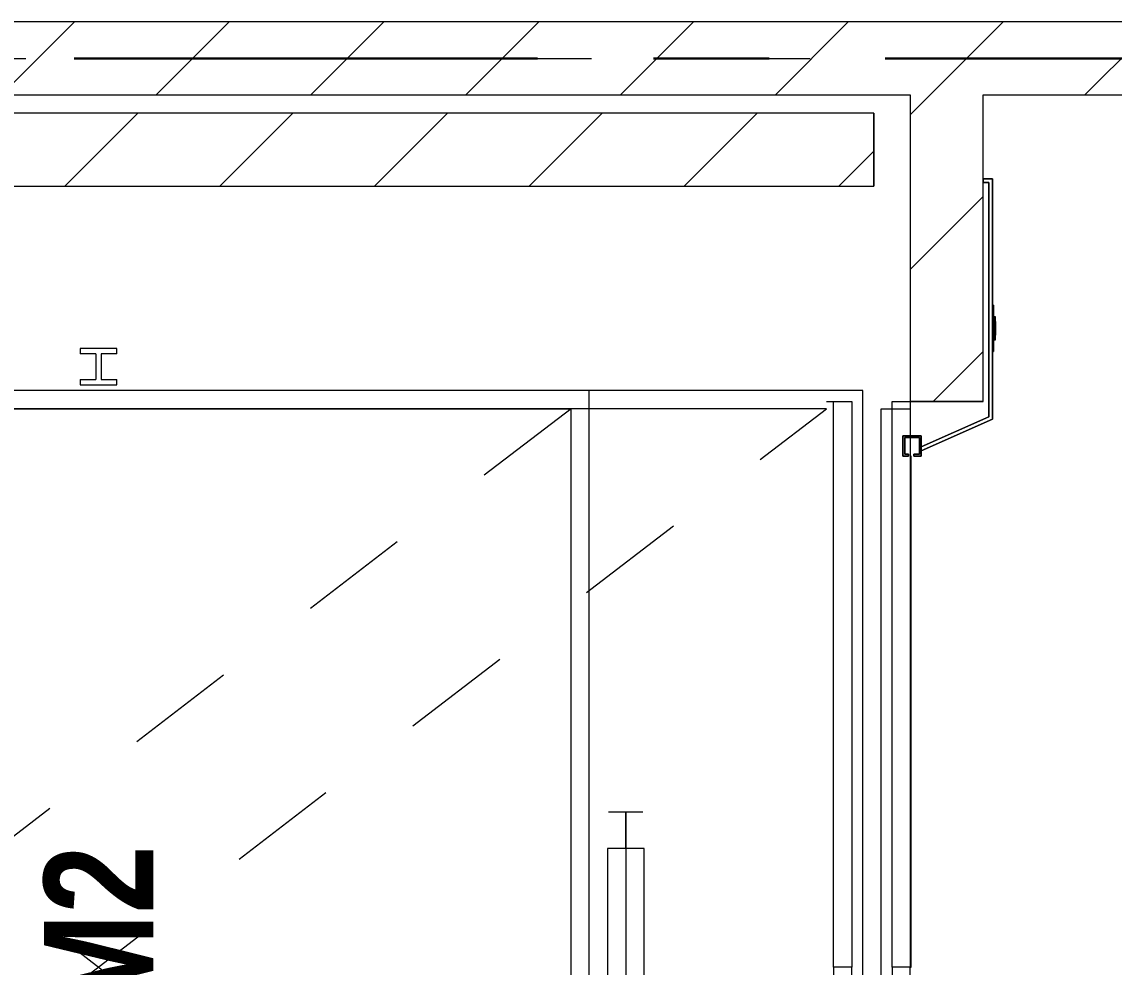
# Model space of a CAD drawing. Header units: millimetres. Extents: x -4000 to 187956, y -58990 to 162485.
# Drawn here: x 125715 to 128709, y 12960 to 15550 of the extents above; entities that cross this region are included whole.
import ezdxf

# ---------------------------------------------------------------- set-up
doc = ezdxf.new("R2010")
doc.units = ezdxf.units.MM
for name, pattern in [('Dash', [600, 300, -300]), ('Dash_2_', [635, 317.5, -317.5]), ('Grid Line', [2222.5, 1270, -317.5, 317.5, -317.5]), ('Grid Line 12_5mm', [2150, 1250, -300, 300, -300])]:
    doc.linetypes.add(name, pattern=pattern)
for name, color, linetype, lineweight in [('A-ANNO-NOTE', 131, 'Continuous', 9), ('A-DETL-GENF', 92, 'Continuous', 9), ('A-DOOR', 31, 'Continuous', 13), ('A-DOOR-HDLN', 31, 'Dash_2_', 13), ('A-WALL', 113, 'Continuous', 13), ('A-WALL-PATT', 111, 'Continuous', 13), ('S-GRID', 1, 'Continuous', 30)]:
    doc.layers.add(name, color=color, linetype=linetype, lineweight=lineweight)
doc.styles.add('Arial_B', font='arialbd.ttf', dxfattribs={"width": 0.8, "height": 300})
pattern_1 = [(45, (0, 0), (-212.13203, 212.13203), [])]

# ---------------------------------------------------------------- blocks, each defined once
blk = doc.blocks.new('VSC-THANG MÁY 2 - 3060x4090-335206-0_000')
at = {"layer": 'A-DOOR', "lineweight": 9}
blk.add_line((1605, 4335), (-1455, 4335), dxfattribs=at)
at = {"layer": 'A-DOOR-HDLN', "linetype": 'Continuous', "lineweight": 9}
for p, q in [((-350, 4438.1), (-350, 4531.9)), ((400, 4535), (-250, 4535)), ((-250, 4535), (-250, 4435)), ((-250, 4485), (-350, 4485)), ((-350, 4485), (500, 4485)), ((-250, 4435), (400, 4435)), ((1655, 4385), (-1505, 4385)), ((-1505, 4385), (-1505, 245)), ((-1455, 345), (-1455, 4335))]:
    blk.add_line(p, q, dxfattribs=at)
at = {"layer": 'A-DOOR-HDLN', "color": 5, "linetype": 'Dash', "lineweight": 15}
blk.add_line((-1455, 4335), (1605, 345), dxfattribs=at)
blk = doc.blocks.new('VSC-THANG MÁY 2 - 3060x4090-V704-0_000')
at = {"layer": 'A-DOOR', "lineweight": 9, "transparency": 33554534}
h = blk.add_hatch(color=256, dxfattribs=at)
h.paths.add_polyline_path([(-1380.9, 85), (-1325, 85), (-1325, 105), (-1330, 105), (-1330, 90), (-1375.9, 90), (-1375.9, 130), (-1330, 130), (-1330, 120), (-1325, 120), (-1325, 135), (-1380.9, 135)])
h.paths.add_polyline_path([(1475, 85), (1530.9, 85), (1530.9, 135), (1475, 135), (1475, 120), (1480, 120), (1480, 130), (1525.9, 130), (1525.9, 90), (1480, 90), (1480, 105), (1475, 105)])
at = {"layer": 'A-DOOR', "lineweight": 9}
h = blk.add_hatch(dxfattribs=at)
h.set_pattern_fill('FP_22', color=256, style=0, pattern_type=2)
h.set_pattern_definition([(315, (-12885, 128264.8), (449.0128, 449.0128), []), (315, (-12885, 128106.04), (898.0256, 0), []), (315, (-12885, 128423.54), (898.0256, 0), [])])
h.paths.add_polyline_path([(-1325, 113), (74.2, 113), (74.2, 115), (-1325, 115)])
h.paths.add_polyline_path([(75, 115), (75, 113), (1475, 113), (1475, 115), (715.3, 115)])
at = {"layer": 'A-DETL-GENF', "color": 250}
for p, q in [((1670, 2390), (1670, 2290)), ((1685, 2390), (1670, 2390)), ((1685, 2390), (1685, 2347.5)), ((1770, 2390), (1755, 2390)), ((1755, 2347.5), (1755, 2390)), ((1770, 2290), (1770, 2390)), ((1755, 2347.5), (1685, 2347.5)), ((1755, 2332.5), (1685, 2332.5)), ((1685, 2332.5), (1685, 2290)), ((1755, 2290), (1755, 2332.5)), ((1670, 2290), (1685, 2290)), ((1755, 2290), (1770, 2290))]:
    blk.add_line(p, q, dxfattribs=at)
at = {"layer": 'A-DOOR', "color": 5, "lineweight": 15}
for p, q in [((1530.9, 135), (1475, 135)), ((1475, 135), (1475, 120)), ((1475, 120), (1480, 120)), ((1480, 120), (1480, 130)), ((1480, 130), (1525.9, 130)), ((1525.9, 130), (1525.9, 90)), ((1530.9, 85), (1530.9, 135)), ((1475, 115), (75, 115)), ((75, 115), (75, 113)), ((75, 113), (1475, 113)), ((1475, 113), (1475, 115)), ((1480, 105), (1475, 105)), ((1475, 105), (1475, 85)), ((1480, 90), (1480, 105)), ((1525.9, 90), (1480, 90)), ((1475, 85), (1530.9, 85)), ((1500.6, 85), (1489.7, 85)), ((1489.7, 85), (1576.5, -110)), ((1583, -100), (1500.6, 85)), ((2225, -85), (2225, -100)), ((2235, -110), (2235, -85)), ((1576.5, -110), (1761.5, -110)), ((2225, -100), (1583, -100)), ((1761.5, -110), (1888.5, -110)), ((1761.5, -110), (1761.5, -113.2)), ((1888.5, -113.2), (1761.5, -113.2)), ((1793.3, -113.2), (1793.3, -116.4)), ((1793.3, -116.4), (1797.5, -116.4)), ((1793.4, -116.4), (1793.4, -118.5)), ((1793.4, -118.5), (1794.5, -118.5)), ((1793.4, -118.5), (1856.9, -118.5)), ((1794.8, -113.2), (1794.8, -114.8)), ((1797.7, -116.4), (1802.5, -116.4)), ((1802.7, -116.4), (1809.1, -116.4)), ((1816.8, -116.4), (1809.3, -116.4)), ((1809.3, -116.4), (1816.8, -116.4)), ((1825, -116.4), (1817, -116.4)), ((1856.9, -116.4), (1825.2, -116.4)), ((1855.2, -114.8), (1855.2, -113.2)), ((1855.7, -116.4), (1856.8, -116.4)), ((1855.9, -118.5), (1856.9, -118.5)), ((1856.8, -116.4), (1856.8, -113.2)), ((1856.9, -118.5), (1856.9, -116.4)), ((1888.5, -113.2), (1888.5, -110)), ((1888.5, -110), (2235, -110))]:
    blk.add_line(p, q, dxfattribs=at)
at = {"layer": 'A-DOOR', "color": 172, "lineweight": 15}
for p, q in [((1475, 120), (1475, 135)), ((1475, 135), (1530.9, 135)), ((1480, 120), (1475, 120)), ((1525.9, 130), (1480, 130)), ((1480, 130), (1480, 120)), ((1525.9, 90), (1525.9, 130)), ((1530.9, 135), (1530.9, 85)), ((1475, 85), (1475, 105)), ((1475, 105), (1480, 105)), ((1480, 105), (1480, 90)), ((1480, 90), (1525.9, 90)), ((1489.7, 85), (1475, 85)), ((1530.9, 85), (1500.6, 85))]:
    blk.add_line(p, q, dxfattribs=at)
at = {"layer": 'A-DOOR', "color": 171, "lineweight": 15}
for p, q in [((75, 115), (75, 113)), ((1475, 115), (75, 115)), ((75, 113), (1475, 113)), ((1475, 115), (1475, 113)), ((1576.5, -110), (1489.7, 85)), ((1500.6, 85), (1583, -100)), ((2235, -85), (2225, -85)), ((2225, -100), (2225, -85)), ((2235, -85), (2235, -110)), ((1761.5, -110), (1576.5, -110)), ((1583, -100), (2225, -100)), ((1761.5, -110), (1761.5, -113.2)), ((1761.5, -110), (1793.3, -110)), ((1761.5, -113.2), (1793.3, -113.2)), ((1793.3, -110), (1793.3, -113.2)), ((1794.3, -110), (1793.3, -110)), ((1793.3, -113.2), (1793.3, -116.4)), ((1793.3, -116.4), (1794.3, -116.4)), ((1793.3, -116.4), (1794.3, -116.4)), ((1797.4, -116.4), (1793.4, -116.4)), ((1794.5, -116.4), (1793.4, -116.4)), ((1802.5, -110), (1794.3, -110)), ((1794.5, -118.5), (1797.7, -118.5)), ((1794.8, -110), (1794.8, -113.2)), ((1794.8, -114.8), (1795.9, -114.8)), ((1794.8, -114.8), (1798.7, -114.8)), ((1802.5, -116.4), (1797.7, -116.4)), ((1797.7, -118.5), (1802.7, -118.5)), ((1798.9, -114.8), (1802.4, -114.8)), ((1816.8, -110), (1802.5, -110)), ((1809.1, -116.4), (1802.7, -116.4)), ((1802.7, -118.5), (1808.6, -118.5)), ((1804.1, -114.8), (1809.1, -114.8)), ((1808.7, -118.5), (1806.1, -118.5)), ((1808.7, -118.5), (1806.1, -118.5)), ((1841.1, -118.5), (1809.2, -118.5)), ((1820.3, -118.5), (1809.2, -118.5)), ((1811, -114.8), (1816.8, -114.8)), ((1856.8, -110), (1816.8, -110)), ((1817, -116.4), (1825, -116.4)), ((1817.2, -114.8), (1825, -114.8)), ((1834.7, -118.5), (1820.3, -118.5)), ((1825, -114.8), (1832.8, -114.8)), ((1825.2, -116.4), (1833.2, -116.4)), ((1833.2, -114.8), (1840.1, -114.8)), ((1833.4, -116.4), (1840.9, -116.4)), ((1841.1, -118.5), (1834.7, -118.5)), ((1840.9, -114.8), (1846.3, -114.8)), ((1841.1, -116.4), (1847.5, -116.4)), ((1844.2, -118.5), (1841.7, -118.5)), ((1843.6, -118.5), (1841.7, -118.5)), ((1841.7, -118.5), (1852.7, -118.5)), ((1844.2, -118.5), (1843.6, -118.5)), ((1847.6, -114.8), (1851.1, -114.8)), ((1847.7, -116.4), (1852.5, -116.4)), ((1851.1, -114.8), (1852.7, -114.8)), ((1852.7, -116.4), (1855.7, -116.4)), ((1852.7, -118.5), (1855.9, -118.5)), ((1854.1, -114.8), (1855.2, -114.8)), ((1854.1, -114.8), (1855.2, -114.8)), ((1855.2, -113.2), (1855.2, -110)), ((1855.7, -116.4), (1856.8, -116.4)), ((1855.7, -116.4), (1856.8, -116.4)), ((1856.9, -116.4), (1855.9, -116.4)), ((1856.8, -113.2), (1856.8, -110)), ((1856.8, -110), (1888.5, -110)), ((1856.8, -113.2), (1888.5, -113.2)), ((1856.8, -116.4), (1856.8, -113.2)), ((1888.5, -110), (1888.5, -113.2)), ((2235, -110), (1888.5, -110))]:
    blk.add_line(p, q, dxfattribs=at)
at = {"layer": 'A-DOOR', "color": 175, "lineweight": 15}
for p, q in [((1500.6, 85), (1489.7, 85)), ((1489.7, 85), (1500.6, 85))]:
    blk.add_line(p, q, dxfattribs=at)
at = {"layer": 'A-DOOR', "color": 161, "lineweight": 15}
for p, q in [((2235, -85), (2225, -85)), ((1793.3, -110), (1761.5, -110)), ((1793.3, -110), (1761.5, -110)), ((1793.3, -110), (1793.3, -113.2)), ((1794.3, -110), (1793.3, -110)), ((1794.3, -110), (1793.3, -110)), ((1793.3, -113.2), (1793.3, -116.4)), ((1793.3, -116.4), (1794.3, -116.4)), ((1793.3, -116.4), (1794.3, -116.4)), ((1802.4, -110), (1794.8, -110)), ((1795.9, -110), (1794.8, -110)), ((1794.8, -110), (1795.9, -110)), ((1794.8, -110), (1802.4, -110)), ((1794.8, -113.2), (1794.8, -114.8)), ((1794.8, -113.2), (1794.8, -114.8)), ((1797.3, -116.4), (1794.8, -116.4)), ((1797.3, -116.4), (1794.8, -116.4)), ((1795.9, -114.8), (1798.7, -114.8)), ((1802.4, -116.4), (1797.5, -116.4)), ((1802.4, -116.4), (1797.5, -116.4)), ((1798.9, -114.8), (1802.4, -114.8)), ((1809.1, -110), (1803.7, -110)), ((1803.7, -110), (1809.1, -110)), ((1809.1, -116.4), (1803.7, -116.4)), ((1808.6, -116.4), (1803.7, -116.4)), ((1804.1, -114.8), (1809.1, -114.8)), ((1806.1, -116.4), (1808.7, -116.4)), ((1806.1, -116.4), (1808.7, -116.4)), ((1809.2, -116.4), (1815.7, -116.4)), ((1809.2, -116.4), (1815.7, -116.4)), ((1809.3, -118.5), (1841.1, -118.5)), ((1816.8, -110), (1809.9, -110)), ((1809.9, -110), (1816.8, -110)), ((1816.8, -116.4), (1809.9, -116.4)), ((1811, -114.8), (1816.8, -114.8)), ((1816.9, -116.4), (1825, -116.4)), ((1816.9, -116.4), (1825, -116.4)), ((1832.8, -110), (1817.2, -110)), ((1817.2, -110), (1832.8, -110)), ((1817.2, -114.8), (1818.8, -114.8)), ((1825, -116.4), (1817.2, -116.4)), ((1820.8, -114.8), (1819.6, -114.8)), ((1819.6, -114.8), (1820.8, -114.8)), ((1820.8, -113.3), (1820.8, -114.8)), ((1822.5, -114.8), (1820.8, -114.8)), ((1820.8, -114.8), (1822.5, -114.8)), ((1822.5, -114.8), (1822.5, -113.2)), ((1822.5, -113.2), (1822.5, -114.8)), ((1822.5, -113.2), (1822.5, -114.8)), ((1822.5, -114.8), (1827.1, -114.8)), ((1827.1, -114.8), (1822.5, -114.8)), ((1825.2, -116.4), (1833.3, -116.4)), ((1825.2, -116.4), (1833.3, -116.4)), ((1832.8, -116.4), (1825.2, -116.4)), ((1827.5, -113.2), (1827.5, -114.4)), ((1827.5, -113.2), (1827.5, -114.4)), ((1827.5, -113.2), (1827.5, -114.4)), ((1827.5, -114.8), (1829.2, -114.8)), ((1829.2, -114.8), (1827.5, -114.8)), ((1829.2, -113.2), (1829.2, -114.8)), ((1829.2, -114.8), (1830.4, -114.8)), ((1830.4, -114.8), (1829.2, -114.8)), ((1830.4, -113.2), (1830.4, -114.8)), ((1830.4, -114.8), (1832.8, -114.8)), ((1840.1, -110), (1833.2, -110)), ((1833.2, -110), (1840.1, -110)), ((1833.2, -114.8), (1840.1, -114.8)), ((1840.1, -116.4), (1833.4, -116.4)), ((1833.5, -116.4), (1841, -116.4)), ((1833.5, -116.4), (1841, -116.4)), ((1846.3, -110), (1840.9, -110)), ((1840.9, -110), (1846.3, -110)), ((1840.9, -114.8), (1846.3, -114.8)), ((1846.3, -116.4), (1841.1, -116.4)), ((1841.7, -116.4), (1844.2, -116.4)), ((1841.7, -116.4), (1844.2, -116.4)), ((1846.3, -116.4), (1841.8, -116.4)), ((1855.2, -110), (1847.6, -110)), ((1847.6, -110), (1855.2, -110)), ((1847.6, -114.8), (1852.7, -114.8)), ((1852.7, -116.4), (1847.8, -116.4)), ((1852.7, -116.4), (1847.8, -116.4)), ((1855.2, -116.4), (1852.9, -116.4)), ((1855.2, -116.4), (1852.9, -116.4)), ((1855.2, -110), (1854.1, -110)), ((1854.1, -110), (1855.2, -110)), ((1855.2, -114.8), (1855.2, -113.2)), ((1855.2, -114.8), (1855.2, -113.2)), ((1856.8, -110), (1855.7, -110)), ((1856.8, -110), (1855.7, -110)), ((1855.7, -116.4), (1856.8, -116.4)), ((1855.7, -116.4), (1856.8, -116.4)), ((1888.5, -110), (1856.8, -110)), ((1856.8, -113.2), (1856.8, -110)), ((1888.5, -110), (1856.8, -110)), ((1856.8, -116.4), (1856.8, -113.2))]:
    blk.add_line(p, q, dxfattribs=at)
at = {"layer": 'A-DOOR', "color": 151, "lineweight": 15}
for p, q in [((1794.3, -110), (1793.3, -110)), ((1793.3, -110), (1793.3, -113.2)), ((1794.3, -110), (1793.3, -110)), ((1793.3, -116.4), (1794.3, -116.4)), ((1794.8, -110), (1794.8, -113.2)), ((1794.8, -110), (1794.8, -113.2)), ((1794.8, -114.8), (1795.9, -114.8)), ((1794.8, -114.8), (1795.9, -114.8)), ((1794.8, -114.8), (1795.9, -114.8)), ((1794.8, -114.8), (1795.9, -114.8)), ((1797.4, -116.4), (1795.6, -116.4)), ((1795.6, -116.4), (1797.5, -116.4)), ((1795.6, -116.4), (1797.5, -116.4)), ((1798.9, -110), (1795.9, -110)), ((1795.9, -110), (1798.9, -110)), ((1802.5, -116.4), (1797.7, -116.4)), ((1797.7, -116.4), (1802.5, -116.4)), ((1797.7, -116.4), (1802.5, -116.4)), ((1802.4, -110), (1798.9, -110)), ((1798.9, -110), (1802.4, -110)), ((1808.6, -116.4), (1803.6, -116.4)), ((1803.6, -116.4), (1808.6, -116.4)), ((1803.6, -116.4), (1808.6, -116.4)), ((1809.1, -110), (1803.7, -110)), ((1803.7, -110), (1809.1, -110)), ((1816.8, -110), (1809.9, -110)), ((1809.9, -110), (1816.8, -110)), ((1815.6, -116.4), (1809.9, -116.4)), ((1819.6, -110), (1817.2, -110)), ((1817.2, -110), (1819.6, -110)), ((1825, -116.4), (1817.2, -116.4)), ((1820.8, -110), (1819.6, -110)), ((1819.6, -110), (1820.8, -110)), ((1819.6, -110), (1819.6, -113.2)), ((1820.8, -110), (1819.6, -110)), ((1819.6, -110), (1820.8, -110)), ((1819.6, -110), (1819.6, -113.2)), ((1819.6, -114.8), (1820.7, -114.8)), ((1822.5, -110), (1820.8, -110)), ((1820.8, -110), (1822.5, -110)), ((1820.8, -110), (1820.8, -112.6)), ((1822.5, -110), (1820.8, -110)), ((1820.8, -110), (1822.5, -110)), ((1820.8, -110), (1820.8, -112.6)), ((1822.5, -113.2), (1820.9, -113.2)), ((1820.9, -113.2), (1822.5, -113.2)), ((1821.2, -113.2), (1821.2, -114.8)), ((1822.5, -114.8), (1821.2, -114.8)), ((1821.2, -114.8), (1822.5, -114.8)), ((1822.5, -110), (1827.5, -110)), ((1827.5, -110), (1822.5, -110)), ((1822.5, -111.5), (1822.5, -110)), ((1822.5, -110), (1822.5, -111.5)), ((1822.5, -110), (1822.5, -111.5)), ((1822.5, -110), (1827.5, -110)), ((1827.5, -110), (1822.5, -110)), ((1822.5, -111.5), (1822.5, -110)), ((1822.5, -110), (1822.5, -111.5)), ((1822.5, -110), (1822.5, -111.5)), ((1822.5, -113.2), (1822.5, -111.9)), ((1822.5, -111.9), (1822.5, -113.2)), ((1822.5, -111.9), (1822.5, -113.2)), ((1822.5, -113.2), (1822.5, -111.9)), ((1822.5, -111.9), (1822.5, -113.2)), ((1822.5, -111.9), (1822.5, -113.2)), ((1822.5, -113.2), (1822.5, -114.8)), ((1822.5, -113.2), (1827.5, -113.2)), ((1827.5, -113.2), (1822.5, -113.2)), ((1822.5, -114.8), (1825, -114.8)), ((1825, -114.8), (1827.1, -114.8)), ((1832.8, -116.4), (1825.2, -116.4)), ((1827.5, -110), (1829.2, -110)), ((1829.2, -110), (1827.5, -110)), ((1827.5, -110), (1827.5, -113.2)), ((1827.5, -110), (1827.5, -113.2)), ((1827.5, -110), (1827.5, -113.2)), ((1827.5, -110), (1829.2, -110)), ((1829.2, -110), (1827.5, -110)), ((1827.5, -110), (1827.5, -113.2)), ((1827.5, -110), (1827.5, -113.2)), ((1827.5, -110), (1827.5, -113.2)), ((1827.5, -113.2), (1827.5, -114.4)), ((1827.5, -114.8), (1828.8, -114.8)), ((1828.8, -114.8), (1827.5, -114.8)), ((1827.6, -113.2), (1829.1, -113.2)), ((1829.1, -113.2), (1827.6, -113.2)), ((1828.8, -113.4), (1828.8, -114.8)), ((1829.2, -110), (1830.4, -110)), ((1830.4, -110), (1829.2, -110)), ((1829.2, -110), (1829.2, -112.2)), ((1829.2, -110), (1830.4, -110)), ((1830.4, -110), (1829.2, -110)), ((1829.2, -110), (1829.2, -112.2)), ((1829.2, -113.2), (1830.4, -113.2)), ((1830.4, -113.2), (1829.2, -113.2)), ((1829.3, -114.8), (1830.4, -114.8)), ((1832.8, -110), (1830.4, -110)), ((1830.4, -110), (1830.4, -111.5)), ((1830.4, -110), (1830.4, -111.5)), ((1830.4, -110), (1832.8, -110)), ((1840.1, -110), (1833.2, -110)), ((1833.2, -110), (1840.1, -110)), ((1840.1, -116.4), (1833.4, -116.4)), ((1846.3, -110), (1840.9, -110)), ((1840.9, -110), (1846.3, -110)), ((1846.4, -116.4), (1841.7, -116.4)), ((1841.8, -116.4), (1846.4, -116.4)), ((1841.8, -116.4), (1846.4, -116.4)), ((1851.1, -110), (1847.6, -110)), ((1847.6, -110), (1851.1, -110)), ((1852.5, -116.4), (1847.6, -116.4)), ((1847.7, -116.4), (1852.5, -116.4)), ((1847.7, -116.4), (1852.5, -116.4)), ((1854.1, -110), (1851.1, -110)), ((1851.1, -110), (1854.1, -110)), ((1854.4, -116.4), (1852.7, -116.4)), ((1852.7, -116.4), (1854.4, -116.4)), ((1852.7, -116.4), (1854.4, -116.4)), ((1854.1, -114.8), (1855.2, -114.8)), ((1854.1, -114.8), (1855.2, -114.8)), ((1854.1, -114.8), (1855.2, -114.8)), ((1854.1, -114.8), (1855.2, -114.8)), ((1855.2, -113.2), (1855.2, -111)), ((1855.2, -113.2), (1855.2, -111)), ((1856.8, -110), (1855.7, -110)), ((1856.8, -110), (1855.7, -110)), ((1855.7, -116.4), (1856.8, -116.4)), ((1856.8, -113.2), (1856.8, -110))]:
    blk.add_line(p, q, dxfattribs=at)
at = {"layer": 'A-DOOR', "color": 255, "lineweight": 15}
for p, q in [((1794.3, -110), (1793.3, -110)), ((1795.9, -110), (1794.8, -110)), ((1795.9, -110), (1794.8, -110)), ((1795.9, -110), (1794.8, -110)), ((1795.9, -110), (1794.8, -110)), ((1794.8, -110), (1795.9, -110)), ((1794.8, -110), (1795.9, -110)), ((1794.8, -113.2), (1794.8, -114.8)), ((1795.9, -116.4), (1794.8, -116.4)), ((1797.3, -116.4), (1794.8, -116.4)), ((1802.5, -110), (1795.6, -110)), ((1797.5, -110), (1795.6, -110)), ((1797.3, -116.4), (1795.9, -116.4)), ((1797.3, -114.8), (1798.7, -114.8)), ((1797.3, -114.8), (1798.7, -114.8)), ((1802.5, -110), (1797.5, -110)), ((1798.9, -116.4), (1797.5, -116.4)), ((1802.4, -116.4), (1797.5, -116.4)), ((1798.9, -114.8), (1802.4, -114.8)), ((1798.9, -114.8), (1802.4, -114.8)), ((1802.4, -116.4), (1798.9, -116.4)), ((1809.1, -110), (1803.6, -110)), ((1809.1, -110), (1803.6, -110)), ((1808.6, -116.4), (1803.7, -116.4)), ((1808.7, -116.4), (1804.4, -116.4)), ((1805.1, -114.8), (1809.1, -114.8)), ((1805.1, -114.8), (1809.1, -114.8)), ((1816.8, -110), (1809.9, -110)), ((1816.8, -110), (1809.9, -110)), ((1815.6, -116.4), (1809.9, -116.4)), ((1809.9, -116.4), (1815.6, -116.4)), ((1809.9, -116.4), (1815.6, -116.4)), ((1811.7, -114.8), (1816.8, -114.8)), ((1811.7, -114.8), (1816.8, -114.8)), ((1819.6, -110), (1817.2, -110)), ((1819.6, -110), (1817.2, -110)), ((1817.2, -114.8), (1818.8, -114.8)), ((1817.2, -114.8), (1818.8, -114.8)), ((1825, -116.4), (1817.2, -116.4)), ((1817.2, -116.4), (1825, -116.4)), ((1817.2, -116.4), (1825, -116.4)), ((1822.5, -110), (1821.2, -110)), ((1821.2, -110), (1822.5, -110)), ((1821.2, -110), (1821.2, -112.3)), ((1822.5, -110), (1821.2, -110)), ((1821.2, -110), (1822.5, -110)), ((1821.2, -110), (1821.2, -112.3)), ((1822.5, -113.2), (1821.2, -113.2)), ((1821.2, -113.2), (1822.5, -113.2)), ((1822.5, -114.8), (1821.2, -114.8)), ((1821.2, -114.8), (1822.5, -114.8)), ((1822.5, -110), (1822.5, -111.5)), ((1822.5, -110), (1822.5, -111.5)), ((1822.5, -111.9), (1822.5, -113.2)), ((1822.5, -111.9), (1822.5, -113.2)), ((1822.5, -113.2), (1822.5, -114.8)), ((1825, -116.4), (1825, -114.8)), ((1832.8, -116.4), (1825.2, -116.4)), ((1825.2, -116.4), (1832.8, -116.4)), ((1825.2, -116.4), (1832.8, -116.4)), ((1827.5, -110), (1828.8, -110)), ((1828.8, -110), (1827.5, -110)), ((1827.5, -110), (1827.5, -113.2)), ((1827.5, -110), (1828.8, -110)), ((1828.8, -110), (1827.5, -110)), ((1827.5, -110), (1827.5, -113.2)), ((1827.5, -113.2), (1827.5, -114.4)), ((1827.5, -114.8), (1828.8, -114.8)), ((1828.8, -114.8), (1827.5, -114.8)), ((1828.8, -110), (1828.8, -112.5)), ((1828.8, -110), (1828.8, -112.5)), ((1832.8, -110), (1830.4, -110)), ((1832.8, -110), (1830.4, -110)), ((1830.4, -114.8), (1832.8, -114.8)), ((1830.4, -114.8), (1832.8, -114.8)), ((1840.1, -110), (1833.2, -110)), ((1840.1, -110), (1833.2, -110)), ((1833.2, -114.8), (1834.7, -114.8)), ((1833.2, -114.8), (1834.7, -114.8)), ((1840.1, -116.4), (1833.4, -116.4)), ((1833.4, -116.4), (1840.1, -116.4)), ((1833.4, -116.4), (1840.1, -116.4)), ((1835.2, -114.8), (1840.1, -114.8)), ((1835.2, -114.8), (1840.1, -114.8)), ((1846.4, -110), (1840.9, -110)), ((1846.4, -110), (1840.9, -110)), ((1845.6, -116.4), (1841.7, -116.4)), ((1846.3, -116.4), (1841.8, -116.4)), ((1842.7, -114.8), (1846.3, -114.8)), ((1842.7, -114.8), (1846.3, -114.8)), ((1845.6, -114.8), (1845.6, -116.4)), ((1852.5, -110), (1847.5, -110)), ((1852.5, -110), (1847.5, -110)), ((1847.7, -114.8), (1851.1, -114.8)), ((1847.7, -114.8), (1851.1, -114.8)), ((1851.1, -116.4), (1847.8, -116.4)), ((1851.1, -116.4), (1847.8, -116.4)), ((1852.7, -116.4), (1851.1, -116.4)), ((1852.7, -116.4), (1851.1, -116.4)), ((1854.4, -110), (1852.5, -110)), ((1854.4, -110), (1852.5, -110)), ((1855.2, -116.4), (1852.9, -116.4)), ((1854.1, -116.4), (1852.9, -116.4)), ((1855.2, -110), (1854.1, -110)), ((1855.2, -110), (1854.1, -110)), ((1855.2, -110), (1854.1, -110)), ((1855.2, -110), (1854.1, -110)), ((1854.1, -110), (1855.2, -110)), ((1854.1, -110), (1855.2, -110)), ((1855.2, -116.4), (1854.1, -116.4)), ((1855.2, -114.8), (1855.2, -113.2)), ((1856.8, -110), (1855.7, -110))]:
    blk.add_line(p, q, dxfattribs=at)
at = {"layer": 'A-DOOR', "color": 90, "lineweight": 15}
for p, q in [((1794.8, -110), (1794.8, -113.2)), ((1795.9, -110), (1794.8, -110)), ((1795.9, -110), (1794.8, -110)), ((1794.8, -110), (1795.9, -110)), ((1794.8, -110), (1795.9, -110)), ((1794.8, -114.8), (1795.9, -114.8)), ((1794.8, -114.8), (1795.9, -114.8)), ((1795.9, -116.4), (1794.8, -116.4)), ((1795.9, -116.4), (1794.8, -116.4)), ((1797.5, -110), (1795.6, -110)), ((1797.5, -110), (1795.6, -110)), ((1797.5, -110), (1795.6, -110)), ((1795.6, -116.4), (1797.5, -116.4)), ((1795.6, -116.4), (1797.5, -116.4)), ((1795.6, -116.4), (1797.5, -116.4)), ((1802.5, -110), (1795.9, -110)), ((1798.9, -110), (1795.9, -110)), ((1798.9, -110), (1795.9, -110)), ((1798.9, -110), (1795.9, -110)), ((1798.9, -110), (1795.9, -110)), ((1795.9, -110), (1802.4, -110)), ((1795.9, -110), (1798.9, -110)), ((1798.9, -110), (1795.9, -110)), ((1798.9, -110), (1795.9, -110)), ((1795.9, -110), (1798.9, -110)), ((1795.9, -110), (1798.9, -110)), ((1795.9, -110), (1798.9, -110)), ((1802.5, -110), (1795.9, -110)), ((1797.3, -116.4), (1795.9, -116.4)), ((1797.3, -116.4), (1795.9, -116.4)), ((1797.3, -114.8), (1798.7, -114.8)), ((1797.3, -114.8), (1798.7, -114.8)), ((1797.3, -114.8), (1798.7, -114.8)), ((1797.3, -114.8), (1798.7, -114.8)), ((1802.5, -110), (1797.5, -110)), ((1802.5, -110), (1797.5, -110)), ((1802.5, -110), (1797.5, -110)), ((1797.5, -113.2), (1798.9, -113.2)), ((1798.9, -116.4), (1797.5, -116.4)), ((1798.9, -116.4), (1797.5, -116.4)), ((1797.7, -116.4), (1802.5, -116.4)), ((1797.7, -116.4), (1802.5, -116.4)), ((1797.7, -116.4), (1802.5, -116.4)), ((1802.4, -110), (1798.9, -110)), ((1802.4, -110), (1798.9, -110)), ((1802.4, -110), (1798.9, -110)), ((1802.4, -110), (1798.9, -110)), ((1798.9, -110), (1802.4, -110)), ((1802.4, -110), (1798.9, -110)), ((1802.4, -110), (1798.9, -110)), ((1798.9, -110), (1802.4, -110)), ((1798.9, -110), (1802.4, -110)), ((1798.9, -110), (1802.5, -110)), ((1798.9, -114.8), (1802.4, -114.8)), ((1798.9, -114.8), (1802.4, -114.8)), ((1798.9, -114.8), (1802.4, -114.8)), ((1798.9, -114.8), (1802.4, -114.8)), ((1802.4, -116.4), (1798.9, -116.4)), ((1802.4, -116.4), (1798.9, -116.4)), ((1801.3, -113.2), (1802.5, -113.2)), ((1809.1, -110), (1803.6, -110)), ((1809.1, -110), (1803.6, -110)), ((1809.1, -110), (1803.6, -110)), ((1809.1, -110), (1803.7, -110)), ((1809.1, -110), (1803.7, -110)), ((1809.1, -110), (1803.7, -110)), ((1809.1, -110), (1803.7, -110)), ((1809.1, -110), (1803.7, -110)), ((1803.7, -110), (1809.1, -110)), ((1803.7, -110), (1809.1, -110)), ((1809.1, -110), (1803.7, -110)), ((1809.1, -110), (1803.7, -110)), ((1803.7, -110), (1809.1, -110)), ((1803.7, -110), (1809.1, -110)), ((1803.7, -110), (1809.1, -110)), ((1809.1, -110), (1803.7, -110)), ((1804.2, -116.4), (1808.6, -116.4)), ((1804.2, -116.4), (1808.6, -116.4)), ((1804.2, -116.4), (1808.6, -116.4)), ((1808.6, -116.4), (1804.3, -116.4)), ((1808.6, -116.4), (1804.3, -116.4)), ((1808.6, -116.4), (1804.3, -116.4)), ((1804.4, -113.2), (1805.8, -113.2)), ((1805.8, -113.2), (1804.4, -113.2)), ((1804.4, -113.2), (1805.8, -113.2)), ((1805.8, -113.2), (1804.4, -113.2)), ((1804.4, -113.2), (1805.8, -113.2)), ((1808.7, -116.4), (1804.4, -116.4)), ((1804.4, -116.4), (1808.7, -116.4)), ((1804.4, -116.4), (1808.7, -116.4)), ((1805.1, -114.8), (1809.1, -114.8)), ((1805.1, -114.8), (1809.1, -114.8)), ((1805.1, -114.8), (1809.1, -114.8)), ((1805.1, -114.8), (1809.1, -114.8)), ((1806.8, -113.2), (1809.1, -113.2)), ((1809.1, -113.2), (1806.8, -113.2)), ((1806.8, -113.2), (1809.1, -113.2)), ((1809.1, -113.2), (1806.8, -113.2)), ((1806.8, -113.2), (1809.1, -113.2)), ((1816.8, -110), (1809.9, -110)), ((1816.8, -110), (1809.9, -110)), ((1816.8, -110), (1809.9, -110)), ((1816.8, -110), (1809.9, -110)), ((1816.8, -110), (1809.9, -110)), ((1816.8, -110), (1809.9, -110)), ((1809.9, -110), (1816.8, -110)), ((1809.9, -110), (1816.8, -110)), ((1816.8, -110), (1809.9, -110)), ((1816.8, -110), (1809.9, -110)), ((1816.8, -110), (1809.9, -110)), ((1816.8, -110), (1809.9, -110)), ((1809.9, -110), (1816.8, -110)), ((1809.9, -110), (1816.8, -110)), ((1809.9, -110), (1816.8, -110)), ((1816.8, -110), (1809.9, -110)), ((1809.9, -113.2), (1812.3, -113.2)), ((1812.3, -113.2), (1809.9, -113.2)), ((1809.9, -113.2), (1812.3, -113.2)), ((1812.3, -113.2), (1809.9, -113.2)), ((1809.9, -113.2), (1812.3, -113.2)), ((1815.7, -116.4), (1809.9, -116.4)), ((1809.9, -116.4), (1815.7, -116.4)), ((1815.7, -116.4), (1809.9, -116.4)), ((1809.9, -116.4), (1815.7, -116.4)), ((1809.9, -116.4), (1815.6, -116.4)), ((1815.6, -116.4), (1809.9, -116.4)), ((1815.6, -116.4), (1809.9, -116.4)), ((1809.9, -116.4), (1815.6, -116.4)), ((1809.9, -116.4), (1815.6, -116.4)), ((1815.6, -116.4), (1809.9, -116.4)), ((1815.6, -116.4), (1809.9, -116.4)), ((1811.7, -114.8), (1816.8, -114.8)), ((1811.7, -114.8), (1816.8, -114.8)), ((1811.7, -114.8), (1816.8, -114.8)), ((1811.7, -114.8), (1816.8, -114.8)), ((1813.6, -113.2), (1816.8, -113.2)), ((1816.8, -113.2), (1813.6, -113.2)), ((1813.6, -113.2), (1816.8, -113.2)), ((1816.8, -113.2), (1813.6, -113.2)), ((1813.6, -113.2), (1816.8, -113.2)), ((1819.6, -110), (1817.2, -110)), ((1819.6, -110), (1817.2, -110)), ((1819.6, -110), (1817.2, -110)), ((1819.6, -110), (1817.2, -110)), ((1819.6, -110), (1817.2, -110)), ((1819.6, -110), (1817.2, -110)), ((1817.2, -110), (1819.6, -110)), ((1817.2, -110), (1819.6, -110)), ((1819.6, -110), (1817.2, -110)), ((1819.6, -110), (1817.2, -110)), ((1819.6, -110), (1817.2, -110)), ((1819.6, -110), (1817.2, -110)), ((1817.2, -110), (1819.6, -110)), ((1817.2, -110), (1819.6, -110)), ((1817.2, -110), (1819.6, -110)), ((1819.6, -110), (1817.2, -110)), ((1817.2, -113.2), (1819.6, -113.2)), ((1819.6, -113.2), (1817.2, -113.2)), ((1817.2, -113.2), (1819.6, -113.2)), ((1819.6, -113.2), (1817.2, -113.2)), ((1817.2, -113.2), (1819.6, -113.2)), ((1817.2, -114.8), (1818.8, -114.8)), ((1817.2, -114.8), (1818.8, -114.8)), ((1817.2, -114.8), (1818.8, -114.8)), ((1817.2, -114.8), (1818.8, -114.8)), ((1825, -116.4), (1817.2, -116.4)), ((1817.2, -116.4), (1825, -116.4)), ((1825, -116.4), (1817.2, -116.4)), ((1817.2, -116.4), (1825, -116.4)), ((1817.2, -116.4), (1825, -116.4)), ((1825, -116.4), (1817.2, -116.4)), ((1825, -116.4), (1817.2, -116.4)), ((1817.2, -116.4), (1825, -116.4)), ((1817.2, -116.4), (1825, -116.4)), ((1825, -116.4), (1817.2, -116.4)), ((1825, -116.4), (1817.2, -116.4)), ((1820.7, -110), (1819.6, -110)), ((1820.8, -110), (1819.6, -110)), ((1820.7, -110), (1819.6, -110)), ((1820.7, -110), (1819.6, -110)), ((1820.7, -110), (1819.6, -110)), ((1820.7, -110), (1819.6, -110)), ((1820.7, -110), (1819.6, -110)), ((1820.7, -110), (1819.6, -110)), ((1819.6, -110), (1820.7, -110)), ((1819.6, -110), (1820.7, -110)), ((1820.7, -110), (1819.6, -110)), ((1819.6, -110), (1820.7, -110)), ((1820.7, -110), (1819.6, -110)), ((1820.7, -110), (1819.6, -110)), ((1820.7, -110), (1819.6, -110)), ((1820.7, -110), (1819.6, -110)), ((1819.6, -110), (1820.7, -110)), ((1819.6, -110), (1820.7, -110)), ((1819.6, -110), (1820.8, -110)), ((1820.8, -110), (1819.6, -110)), ((1819.6, -114.8), (1820.7, -114.8)), ((1819.6, -114.8), (1820.7, -114.8)), ((1819.6, -114.8), (1820.7, -114.8)), ((1819.6, -114.8), (1820.7, -114.8)), ((1819.6, -114.8), (1820.7, -114.8)), ((1819.6, -114.8), (1820.7, -114.8)), ((1822.5, -110), (1821.2, -110)), ((1822.5, -110), (1821.2, -110)), ((1821.2, -110), (1822.5, -110)), ((1822.5, -110), (1821.2, -110)), ((1822.5, -110), (1821.2, -110)), ((1821.2, -110), (1822.5, -110)), ((1822.5, -110), (1821.2, -110)), ((1822.5, -110), (1821.2, -110)), ((1822.5, -110), (1821.2, -110)), ((1822.5, -110), (1821.2, -110)), ((1822.5, -110), (1821.2, -110)), ((1822.5, -110), (1821.2, -110)), ((1821.2, -110), (1822.5, -110)), ((1821.2, -110), (1822.5, -110)), ((1822.5, -110), (1821.2, -110)), ((1821.2, -110), (1822.5, -110)), ((1822.5, -110), (1821.2, -110)), ((1822.5, -110), (1821.2, -110)), ((1822.5, -110), (1821.2, -110)), ((1822.5, -110), (1821.2, -110)), ((1821.2, -110), (1822.5, -110)), ((1821.2, -110), (1822.5, -110)), ((1821.2, -110), (1822.5, -110)), ((1822.5, -110), (1821.2, -110)), ((1821.2, -113.2), (1822.5, -113.2)), ((1822.5, -113.2), (1821.2, -113.2)), ((1821.2, -113.2), (1822.5, -113.2)), ((1822.5, -113.2), (1821.2, -113.2)), ((1821.2, -113.2), (1822.5, -113.2)), ((1822.5, -113.2), (1821.2, -113.2)), ((1821.2, -113.2), (1822.5, -113.2)), ((1821.2, -114.8), (1822.5, -114.8)), ((1821.2, -114.8), (1822.5, -114.8)), ((1821.2, -114.8), (1822.5, -114.8)), ((1821.2, -114.8), (1822.5, -114.8)), ((1821.2, -114.8), (1822.5, -114.8)), ((1821.2, -114.8), (1822.5, -114.8)), ((1821.2, -114.8), (1822.5, -114.8)), ((1825, -110), (1822.5, -110)), ((1822.5, -110), (1822.5, -111.5)), ((1822.5, -110), (1822.5, -111.5)), ((1827.5, -110), (1822.5, -110)), ((1822.5, -110), (1822.5, -111.5)), ((1822.5, -110), (1822.5, -111.5)), ((1825, -110), (1822.5, -110)), ((1825, -110), (1822.5, -110)), ((1825, -110), (1822.5, -110)), ((1825, -110), (1822.5, -110)), ((1825, -110), (1822.5, -110)), ((1825, -110), (1822.5, -110)), ((1822.5, -110), (1825, -110)), ((1822.5, -110), (1825, -110)), ((1825, -110), (1822.5, -110)), ((1822.5, -110), (1825, -110)), ((1825, -110), (1822.5, -110)), ((1825, -110), (1822.5, -110)), ((1825, -110), (1822.5, -110)), ((1825, -110), (1822.5, -110)), ((1822.5, -110), (1825, -110)), ((1822.5, -110), (1825, -110)), ((1822.5, -110), (1827.5, -110)), ((1827.5, -110), (1822.5, -110)), ((1822.5, -111.9), (1822.5, -113.2)), ((1822.5, -111.9), (1822.5, -113.2)), ((1822.5, -111.9), (1822.5, -113.2)), ((1822.5, -111.9), (1822.5, -113.2)), ((1822.5, -113.2), (1822.5, -114.8)), ((1822.5, -113.2), (1827.5, -113.2)), ((1825, -113.2), (1822.5, -113.2)), ((1822.5, -113.2), (1827.5, -113.2)), ((1827.5, -113.2), (1822.5, -113.2)), ((1822.5, -113.2), (1825, -113.2)), ((1822.5, -114.8), (1825, -114.8)), ((1822.5, -114.8), (1825, -114.8)), ((1822.5, -114.8), (1825, -114.8)), ((1822.5, -114.8), (1825, -114.8)), ((1822.5, -114.8), (1825, -114.8)), ((1822.5, -114.8), (1825, -114.8)), ((1827.5, -110), (1825, -110)), ((1827.5, -110), (1825, -110)), ((1827.5, -110), (1825, -110)), ((1827.5, -110), (1825, -110)), ((1827.5, -110), (1825, -110)), ((1827.5, -110), (1825, -110)), ((1827.5, -110), (1825, -110)), ((1825, -110), (1827.5, -110)), ((1825, -110), (1827.5, -110)), ((1827.5, -110), (1825, -110)), ((1825, -110), (1827.5, -110)), ((1827.5, -110), (1825, -110)), ((1827.5, -110), (1825, -110)), ((1827.5, -110), (1825, -110)), ((1827.5, -110), (1825, -110)), ((1825, -110), (1827.5, -110)), ((1825, -110), (1827.5, -110)), ((1827.5, -113.2), (1825, -113.2)), ((1825, -114.8), (1825, -113.2)), ((1825, -113.2), (1827.5, -113.2)), ((1825, -114.8), (1825, -113.2)), ((1825, -116.4), (1825, -114.8)), ((1825, -114.8), (1827, -114.8)), ((1825, -114.8), (1827, -114.8)), ((1825, -114.8), (1827, -114.8)), ((1825, -114.8), (1827, -114.8)), ((1825, -114.8), (1827, -114.8)), ((1825, -114.8), (1827, -114.8)), ((1825.2, -116.4), (1832.8, -116.4)), ((1832.8, -116.4), (1825.2, -116.4)), ((1825.2, -116.4), (1832.8, -116.4)), ((1832.8, -116.4), (1825.2, -116.4)), ((1825.2, -116.4), (1832.8, -116.4)), ((1832.8, -116.4), (1825.2, -116.4)), ((1832.8, -116.4), (1825.2, -116.4)), ((1825.2, -116.4), (1832.8, -116.4)), ((1825.2, -116.4), (1832.8, -116.4)), ((1832.8, -116.4), (1825.2, -116.4)), ((1832.8, -116.4), (1825.2, -116.4)), ((1828.8, -110), (1827.5, -110)), ((1827.5, -110), (1828.8, -110)), ((1828.8, -110), (1827.5, -110)), ((1827.5, -110), (1827.5, -113.2)), ((1827.5, -110), (1827.5, -113.2)), ((1828.8, -110), (1827.5, -110)), ((1827.5, -110), (1828.8, -110)), ((1828.8, -110), (1827.5, -110)), ((1827.5, -110), (1827.5, -113.2)), ((1827.5, -110), (1827.5, -113.2)), ((1828.8, -110), (1827.5, -110)), ((1828.8, -110), (1827.5, -110)), ((1828.8, -110), (1827.5, -110)), ((1828.8, -110), (1827.5, -110)), ((1828.8, -110), (1827.5, -110)), ((1828.8, -110), (1827.5, -110)), ((1827.5, -110), (1828.8, -110)), ((1827.5, -110), (1828.8, -110)), ((1828.8, -110), (1827.5, -110)), ((1827.5, -110), (1828.8, -110)), ((1828.8, -110), (1827.5, -110)), ((1828.8, -110), (1827.5, -110)), ((1828.8, -110), (1827.5, -110)), ((1828.8, -110), (1827.5, -110)), ((1827.5, -110), (1828.8, -110)), ((1827.5, -110), (1828.8, -110)), ((1827.5, -110), (1828.8, -110)), ((1828.8, -110), (1827.5, -110)), ((1827.5, -113.2), (1827.5, -114.4)), ((1827.5, -114.8), (1828.8, -114.8)), ((1827.5, -114.8), (1828.8, -114.8)), ((1827.5, -114.8), (1828.8, -114.8)), ((1827.5, -114.8), (1828.8, -114.8)), ((1827.5, -114.8), (1828.8, -114.8)), ((1827.5, -114.8), (1828.8, -114.8)), ((1827.5, -114.8), (1828.8, -114.8)), ((1830.4, -110), (1829.2, -110)), ((1829.2, -110), (1830.4, -110)), ((1830.4, -110), (1829.2, -110)), ((1829.2, -113.2), (1830.4, -113.2)), ((1829.2, -113.2), (1830.4, -113.2)), ((1830.4, -113.2), (1829.2, -113.2)), ((1829.2, -113.2), (1830.4, -113.2)), ((1830.4, -113.2), (1829.2, -113.2)), ((1830.4, -110), (1829.3, -110)), ((1830.4, -110), (1829.3, -110)), ((1830.4, -110), (1829.3, -110)), ((1830.4, -110), (1829.3, -110)), ((1830.4, -110), (1829.3, -110)), ((1830.4, -110), (1829.3, -110)), ((1830.4, -110), (1829.3, -110)), ((1829.3, -110), (1830.4, -110)), ((1829.3, -110), (1830.4, -110)), ((1830.4, -110), (1829.3, -110)), ((1829.3, -110), (1830.4, -110)), ((1830.4, -110), (1829.3, -110)), ((1830.4, -110), (1829.3, -110)), ((1830.4, -110), (1829.3, -110)), ((1830.4, -110), (1829.3, -110)), ((1829.3, -110), (1830.4, -110)), ((1829.3, -110), (1830.4, -110)), ((1829.3, -114.8), (1830.4, -114.8)), ((1829.3, -114.8), (1830.4, -114.8)), ((1829.3, -114.8), (1830.4, -114.8)), ((1829.3, -114.8), (1830.4, -114.8)), ((1829.3, -114.8), (1830.4, -114.8)), ((1829.3, -114.8), (1830.4, -114.8)), ((1832.8, -110), (1830.4, -110)), ((1832.8, -110), (1830.4, -110)), ((1832.8, -110), (1830.4, -110)), ((1832.8, -110), (1830.4, -110)), ((1832.8, -110), (1830.4, -110)), ((1832.8, -110), (1830.4, -110)), ((1830.4, -110), (1832.8, -110)), ((1830.4, -110), (1832.8, -110)), ((1832.8, -110), (1830.4, -110)), ((1832.8, -110), (1830.4, -110)), ((1832.8, -110), (1830.4, -110)), ((1832.8, -110), (1830.4, -110)), ((1830.4, -110), (1832.8, -110)), ((1830.4, -110), (1832.8, -110)), ((1830.4, -110), (1832.8, -110)), ((1832.8, -110), (1830.4, -110)), ((1830.4, -113.2), (1832.8, -113.2)), ((1830.4, -113.2), (1832.8, -113.2)), ((1832.8, -113.2), (1830.4, -113.2)), ((1830.4, -113.2), (1832.8, -113.2)), ((1832.8, -113.2), (1830.4, -113.2)), ((1830.4, -114.8), (1832.8, -114.8)), ((1830.4, -114.8), (1832.8, -114.8)), ((1830.4, -114.8), (1832.8, -114.8)), ((1830.4, -114.8), (1832.8, -114.8)), ((1840.1, -110), (1833.2, -110)), ((1840.1, -110), (1833.2, -110)), ((1840.1, -110), (1833.2, -110)), ((1840.1, -110), (1833.2, -110)), ((1840.1, -110), (1833.2, -110)), ((1840.1, -110), (1833.2, -110)), ((1833.2, -110), (1840.1, -110)), ((1833.2, -110), (1840.1, -110)), ((1840.1, -110), (1833.2, -110)), ((1840.1, -110), (1833.2, -110)), ((1840.1, -110), (1833.2, -110)), ((1840.1, -110), (1833.2, -110)), ((1833.2, -110), (1840.1, -110)), ((1833.2, -110), (1840.1, -110)), ((1833.2, -110), (1840.1, -110)), ((1840.1, -110), (1833.2, -110)), ((1833.2, -113.2), (1836.4, -113.2)), ((1833.2, -113.2), (1836.4, -113.2)), ((1836.4, -113.2), (1833.2, -113.2)), ((1833.2, -113.2), (1836.4, -113.2)), ((1836.4, -113.2), (1833.2, -113.2)), ((1833.2, -114.8), (1834.7, -114.8)), ((1833.2, -114.8), (1834.7, -114.8)), ((1833.2, -114.8), (1834.7, -114.8)), ((1833.2, -114.8), (1834.7, -114.8)), ((1833.4, -116.4), (1840.1, -116.4)), ((1840.1, -116.4), (1833.4, -116.4)), ((1833.4, -116.4), (1840.1, -116.4)), ((1840.1, -116.4), (1833.4, -116.4)), ((1833.4, -116.4), (1840.1, -116.4)), ((1840.1, -116.4), (1833.4, -116.4)), ((1840.1, -116.4), (1833.4, -116.4)), ((1833.4, -116.4), (1840.1, -116.4)), ((1833.4, -116.4), (1840.1, -116.4)), ((1840.1, -116.4), (1833.4, -116.4)), ((1840.1, -116.4), (1833.4, -116.4)), ((1835.2, -114.8), (1840.1, -114.8)), ((1835.2, -114.8), (1840.1, -114.8)), ((1835.2, -114.8), (1840.1, -114.8)), ((1835.2, -114.8), (1840.1, -114.8)), ((1837, -113.2), (1840.1, -113.2)), ((1837, -113.2), (1840.1, -113.2)), ((1840.1, -113.2), (1837, -113.2)), ((1837, -113.2), (1840.1, -113.2)), ((1840.1, -113.2), (1837, -113.2)), ((1846.3, -110), (1840.9, -110)), ((1846.3, -110), (1840.9, -110)), ((1846.3, -110), (1840.9, -110)), ((1846.3, -110), (1840.9, -110)), ((1846.3, -110), (1840.9, -110)), ((1846.4, -110), (1840.9, -110)), ((1840.9, -110), (1846.3, -110)), ((1840.9, -110), (1846.3, -110)), ((1846.3, -110), (1840.9, -110)), ((1846.3, -110), (1840.9, -110)), ((1846.4, -110), (1840.9, -110)), ((1846.4, -110), (1840.9, -110)), ((1840.9, -110), (1846.3, -110)), ((1840.9, -110), (1846.3, -110)), ((1840.9, -110), (1846.3, -110)), ((1846.3, -110), (1840.9, -110)), ((1840.9, -113.2), (1842.2, -113.2)), ((1840.9, -113.2), (1842.2, -113.2)), ((1842.2, -113.2), (1840.9, -113.2)), ((1840.9, -113.2), (1842.2, -113.2)), ((1842.2, -113.2), (1840.9, -113.2)), ((1841.7, -116.4), (1845.6, -116.4)), ((1845.6, -116.4), (1841.7, -116.4)), ((1841.7, -116.4), (1845.6, -116.4)), ((1841.8, -116.4), (1845.8, -116.4)), ((1845.7, -116.4), (1841.8, -116.4)), ((1841.8, -116.4), (1845.8, -116.4)), ((1841.8, -116.4), (1845.8, -116.4)), ((1845.7, -116.4), (1841.8, -116.4)), ((1845.7, -116.4), (1841.8, -116.4)), ((1842.7, -114.8), (1845.7, -114.8)), ((1842.7, -114.8), (1845.7, -114.8)), ((1842.7, -114.8), (1845.7, -114.8)), ((1842.7, -114.8), (1845.7, -114.8)), ((1844.2, -113.2), (1845.6, -113.2)), ((1844.2, -113.2), (1845.6, -113.2)), ((1845.6, -113.2), (1844.2, -113.2)), ((1844.2, -113.2), (1845.6, -113.2)), ((1845.6, -113.2), (1844.2, -113.2)), ((1845.6, -113.2), (1845.6, -114.8)), ((1845.6, -113.2), (1845.6, -114.8)), ((1845.6, -114.8), (1845.6, -116.4)), ((1854.1, -110), (1847.5, -110)), ((1852.5, -110), (1847.5, -110)), ((1852.5, -110), (1847.5, -110)), ((1852.5, -110), (1847.5, -110)), ((1847.5, -110), (1851.1, -110)), ((1854.1, -110), (1847.5, -110)), ((1851.1, -110), (1847.6, -110)), ((1851.1, -110), (1847.6, -110)), ((1851.1, -110), (1847.6, -110)), ((1851.1, -110), (1847.6, -110)), ((1847.6, -110), (1854.1, -110)), ((1847.6, -110), (1851.1, -110)), ((1851.1, -110), (1847.6, -110)), ((1851.1, -110), (1847.6, -110)), ((1847.6, -110), (1851.1, -110)), ((1847.6, -110), (1851.1, -110)), ((1847.7, -114.8), (1851.1, -114.8)), ((1847.7, -114.8), (1851.1, -114.8)), ((1847.7, -114.8), (1851.1, -114.8)), ((1847.7, -114.8), (1851.1, -114.8)), ((1847.7, -116.4), (1852.5, -116.4)), ((1847.7, -116.4), (1852.5, -116.4)), ((1847.7, -116.4), (1852.5, -116.4)), ((1851.1, -116.4), (1847.8, -116.4)), ((1851.1, -116.4), (1847.8, -116.4)), ((1848.7, -113.2), (1850, -113.2)), ((1854.1, -110), (1851.1, -110)), ((1854.1, -110), (1851.1, -110)), ((1854.1, -110), (1851.1, -110)), ((1854.1, -110), (1851.1, -110)), ((1851.1, -110), (1854.1, -110)), ((1854.1, -110), (1851.1, -110)), ((1854.1, -110), (1851.1, -110)), ((1851.1, -110), (1854.1, -110)), ((1851.1, -110), (1854.1, -110)), ((1851.1, -110), (1854.1, -110)), ((1852.7, -116.4), (1851.1, -116.4)), ((1852.7, -116.4), (1851.1, -116.4)), ((1854.4, -110), (1852.5, -110)), ((1854.4, -110), (1852.5, -110)), ((1854.4, -110), (1852.5, -110)), ((1852.6, -113.2), (1854.1, -113.2)), ((1852.7, -116.4), (1854.4, -116.4)), ((1852.7, -116.4), (1854.4, -116.4)), ((1852.7, -116.4), (1854.4, -116.4)), ((1854.1, -116.4), (1852.9, -116.4)), ((1854.1, -116.4), (1852.9, -116.4)), ((1855.2, -110), (1854.1, -110)), ((1855.2, -110), (1854.1, -110)), ((1854.1, -110), (1855.2, -110)), ((1854.1, -110), (1855.2, -110)), ((1854.1, -114.8), (1855.2, -114.8)), ((1854.1, -114.8), (1855.2, -114.8)), ((1855.2, -116.4), (1854.1, -116.4)), ((1855.2, -116.4), (1854.1, -116.4)), ((1855.2, -113.2), (1855.2, -111))]:
    blk.add_line(p, q, dxfattribs=at)
at = {"layer": 'A-DOOR-HDLN', "linetype": 'Continuous', "lineweight": 9}
for p, q in [((1655, 245), (1655, 4385)), ((1605, 345), (1605, 4335)), ((1625, 345), (1625, 325)), ((75, 325), (-1475, 325)), ((75, 275), (75, 325)), ((75, 325), (1625, 325)), ((75, 275), (75, 325)), ((1625, 325), (1625, 275)), ((-1475, 275), (75, 275)), ((1625, 275), (75, 275)), ((-1505, 245), (1655, 245)), ((-1455, 195), (1605, 195)), ((1605, 195), (1605, 115)), ((75, 165), (-1475, 165)), ((75, 115), (75, 165)), ((75, 165), (1625, 165)), ((75, 115), (75, 165)), ((1625, 165), (1625, 115)), ((-1475, 115), (75, 115)), ((1625, 115), (75, 115))]:
    blk.add_line(p, q, dxfattribs=at)
at = {"layer": 'A-DOOR-HDLN', "color": 5, "linetype": 'Dash', "lineweight": 15}
for p, q in [((-1455, 4335), (1605, 345)), ((1605, 4335), (-1455, 345))]:
    blk.add_line(p, q, dxfattribs=at)
blk = doc.blocks.new('CMF2_NHAXUONG_A_rvt-1-0_000')
at = {"layer": 'A-WALL-PATT', "lineweight": 9}
h = blk.add_hatch(dxfattribs=at)
h.set_pattern_fill('FP_13', color=250, style=0, pattern_type=2)
h.set_pattern_definition(pattern_1)
h.paths.add_polyline_path([(152249.8, 15350), (158049.5, 15350), (158049.5, 15550), (152249.8, 15550)])
h.paths.add_polyline_path([(123550, 15350), (149249.8, 15350), (149249.8, 15550), (123550, 15550)])
h = blk.add_hatch(dxfattribs=at)
h.set_pattern_fill('FP_13', color=250, style=0, pattern_type=2)
h.set_pattern_definition(pattern_1)
h.paths.add_polyline_path([(128149.8, 10400), (128349.8, 10400), (128349.8, 11410), (128149.8, 11410), (128149.8, 10600)])
h.paths.add_polyline_path([(128149.8, 14510), (128349.8, 14510), (128349.8, 15350), (128149.8, 15350), (128149.8, 14768.4)])
h = blk.add_hatch(dxfattribs=at)
h.set_pattern_fill('FP_13', color=250, style=0, pattern_type=2)
h.set_pattern_definition(pattern_1)
h.paths.add_polyline_path([(128049.8, 15100), (128049.8, 15300), (123100, 15300), (123100, 15100)])
at = {"layer": 'A-WALL', "color": 90, "lineweight": 15}
for p, q in [((149249.8, 15550), (123550, 15550)), ((123550, 15350), (128149.8, 15350)), ((128149.8, 15350), (128149.8, 14510)), ((128349.8, 15350), (149249.8, 15350)), ((128349.8, 14510), (128349.8, 15350)), ((128049.8, 15300), (123100, 15300)), ((128049.8, 15100), (128049.8, 15300)), ((123100, 15100), (128049.8, 15100)), ((128149.8, 14510), (128349.8, 14510))]:
    blk.add_line(p, q, dxfattribs=at)
at = {"layer": 'A-WALL', "color": 35, "lineweight": 15}
for p, q in [((149249.8, 15550), (123550, 15550)), ((123550, 15350), (128149.8, 15350)), ((128149.8, 15350), (128149.8, 14510)), ((128349.8, 15350), (149249.8, 15350)), ((128349.8, 15120), (128349.8, 15350)), ((128049.8, 15300), (123100, 15300)), ((128049.8, 15300), (128049.8, 15100)), ((123100, 15100), (128049.8, 15100)), ((128349.8, 14510), (128349.8, 15110)), ((128349.8, 14510), (128149.8, 14510))]:
    blk.add_line(p, q, dxfattribs=at)
at = {"layer": 'A-WALL', "color": 53, "lineweight": 15}
blk.add_line((128349.8, 15110), (128349.8, 15120), dxfattribs=at)
at = {"layer": 'S-GRID', "linetype": 'Grid Line 12_5mm', "lineweight": 9}
blk.add_line((-824.3, 15450), (183641.1, 15450), dxfattribs=at)
at = {"layer": 'A-DOOR', "color": 250, "lineweight": 9}
for name, p, rotation in [('VSC-THANG MÁY 2 - 3060x4090-335206-0_000', (122885, 13035), 269.9999999999999), ('VSC-THANG MÁY 2 - 3060x4090-V704-0_000', (128264.8, 12885), 90)]:
    blk.add_blockref(name, p, dxfattribs=dict(at, rotation=rotation))
at = {"layer": 'A-ANNO-NOTE', "insert": (125775.4, 12622.4), "char_height": 300, "width": 827.341, "attachment_point": 1, "rotation": 90, "style": 'Arial_B'}
blk.add_mtext('TM2', dxfattribs=at)

msp = doc.modelspace()

# ---------------------------------------------------------------- block references
at = {"lineweight": 5}
msp.add_blockref('CMF2_NHAXUONG_A_rvt-1-0_000', (0, 0), dxfattribs=at)

# ---------------------------------------------------------------- next in the draw order: linework, layer by layer
at = {"layer": 'S-GRID', "linetype": 'Grid Line'}
msp.add_line((-824.3, 15450), (183641.1, 15450), dxfattribs=at)

doc.saveas('drawing.dxf')
